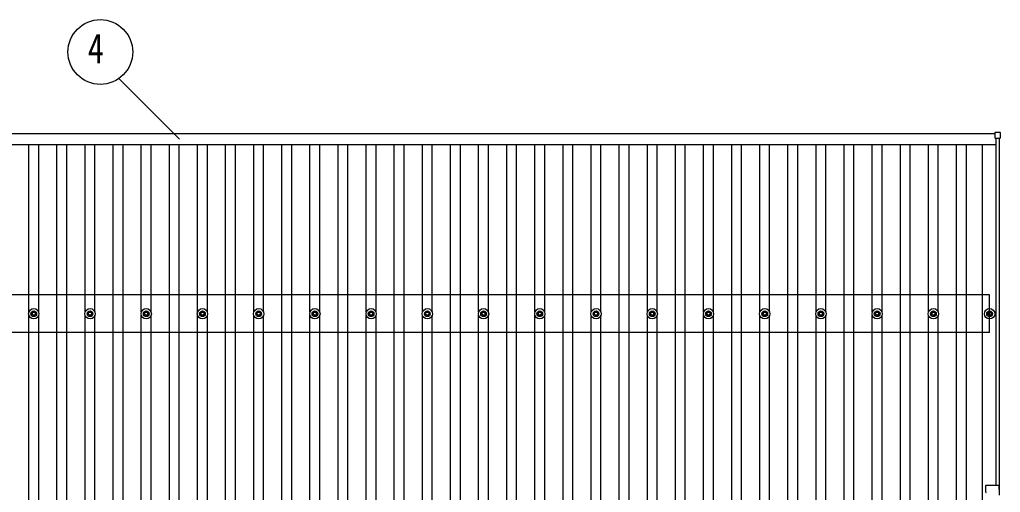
# Model space of a CAD drawing. Units: millimetres, scale not verified. Extents: x -16820 to 16820, y -11880 to 11880.
# Drawn here: x -11146 to -7658, y 7972 to 9654 of the extents above; entities that cross this region are included whole.
import ezdxf
from ezdxf.enums import TextEntityAlignment as Align

# ---------------------------------------------------------------- set-up
doc = ezdxf.new("R2010")
doc.units = ezdxf.units.MM
doc.header["$LTSCALE"] = 50
for name, color, linetype in [('0-5_YKK_13', 4, 'Continuous'), ('0-6_YKK_A1', 4, 'Continuous'), ('0-7_YKK_D', 6, 'Continuous')]:
    doc.layers.add(name, color=color, linetype=linetype)
doc.styles.add('ＭＳ ゴシック', font='')
doc.styles.get('ＭＳ ゴシック').set_extended_font_data('MS Gothic')

msp = doc.modelspace()

# ---------------------------------------------------------------- linework, layer by layer
at = {"layer": '0-5_YKK_13'}
for p, q in [((-7677.62, 9251.63), (-7677.62, 9233.63)), ((-7658.62, 9252.63), (-7676.62, 9252.63)), ((-7657.62, 9233.63), (-7657.62, 9251.63)), ((-7676.62, 9232.63), (-7658.62, 9232.63)), ((-11097.67, 8617.69), (-11097.67, 8613.28)), ((-11094.17, 8617.69), (-11094.17, 8613.28)), ((-10897.67, 8617.69), (-10897.67, 8613.28)), ((-10894.17, 8617.69), (-10894.17, 8613.28)), ((-10697.67, 8617.69), (-10697.67, 8613.28)), ((-10694.17, 8617.69), (-10694.17, 8613.28)), ((-10497.67, 8617.69), (-10497.67, 8613.28)), ((-10494.17, 8617.69), (-10494.17, 8613.28)), ((-10297.67, 8617.69), (-10297.67, 8613.28)), ((-10294.17, 8617.69), (-10294.17, 8613.28)), ((-10097.67, 8617.69), (-10097.67, 8613.28)), ((-10094.17, 8617.69), (-10094.17, 8613.28)), ((-9897.67, 8617.69), (-9897.67, 8613.28)), ((-9894.17, 8617.69), (-9894.17, 8613.28)), ((-9697.67, 8617.69), (-9697.67, 8613.28)), ((-9694.17, 8617.69), (-9694.17, 8613.28)), ((-9497.67, 8617.69), (-9497.67, 8613.28)), ((-9494.17, 8617.69), (-9494.17, 8613.28)), ((-9297.67, 8617.69), (-9297.67, 8613.28)), ((-9294.17, 8617.69), (-9294.17, 8613.28)), ((-9097.67, 8617.69), (-9097.67, 8613.28)), ((-9094.17, 8617.69), (-9094.17, 8613.28)), ((-8897.67, 8617.69), (-8897.67, 8613.28)), ((-8894.17, 8617.69), (-8894.17, 8613.28)), ((-8697.67, 8617.69), (-8697.67, 8613.28)), ((-8694.17, 8617.69), (-8694.17, 8613.28)), ((-8497.67, 8617.69), (-8497.67, 8613.28)), ((-8494.17, 8617.69), (-8494.17, 8613.28)), ((-8297.67, 8617.69), (-8297.67, 8613.28)), ((-8294.17, 8617.69), (-8294.17, 8613.28)), ((-8097.67, 8617.69), (-8097.67, 8613.28)), ((-8094.17, 8617.69), (-8094.17, 8613.28)), ((-7897.67, 8617.69), (-7897.67, 8613.28)), ((-7894.17, 8617.69), (-7894.17, 8613.28)), ((-7697.67, 8617.69), (-7697.67, 8613.28)), ((-7694.17, 8617.69), (-7694.17, 8613.28)), ((-11105.92, 8609.45), (-11101.51, 8609.45)), ((-11105.92, 8605.95), (-11101.51, 8605.95)), ((-11097.67, 8602.11), (-11097.67, 8597.7)), ((-11094.17, 8602.11), (-11094.17, 8597.7)), ((-11090.34, 8609.45), (-11085.93, 8609.45)), ((-11090.34, 8605.95), (-11085.93, 8605.95)), ((-10905.92, 8609.45), (-10901.51, 8609.45)), ((-10905.92, 8605.95), (-10901.51, 8605.95)), ((-10897.67, 8602.11), (-10897.67, 8597.7)), ((-10894.17, 8602.11), (-10894.17, 8597.7)), ((-10890.34, 8609.45), (-10885.93, 8609.45)), ((-10890.34, 8605.95), (-10885.93, 8605.95)), ((-10705.92, 8609.45), (-10701.51, 8609.45)), ((-10705.92, 8605.95), (-10701.51, 8605.95)), ((-10697.67, 8602.11), (-10697.67, 8597.7)), ((-10694.17, 8602.11), (-10694.17, 8597.7)), ((-10690.34, 8609.45), (-10685.93, 8609.45)), ((-10690.34, 8605.95), (-10685.93, 8605.95)), ((-10505.92, 8609.45), (-10501.51, 8609.45)), ((-10505.92, 8605.95), (-10501.51, 8605.95)), ((-10497.67, 8602.11), (-10497.67, 8597.7)), ((-10494.17, 8602.11), (-10494.17, 8597.7)), ((-10490.34, 8609.45), (-10485.93, 8609.45)), ((-10490.34, 8605.95), (-10485.93, 8605.95)), ((-10305.92, 8609.45), (-10301.51, 8609.45)), ((-10305.92, 8605.95), (-10301.51, 8605.95)), ((-10297.67, 8602.11), (-10297.67, 8597.7)), ((-10294.17, 8602.11), (-10294.17, 8597.7)), ((-10290.34, 8609.45), (-10285.93, 8609.45)), ((-10290.34, 8605.95), (-10285.93, 8605.95)), ((-10105.92, 8609.45), (-10101.51, 8609.45)), ((-10105.92, 8605.95), (-10101.51, 8605.95)), ((-10097.67, 8602.11), (-10097.67, 8597.7)), ((-10094.17, 8602.11), (-10094.17, 8597.7)), ((-10090.34, 8609.45), (-10085.93, 8609.45)), ((-10090.34, 8605.95), (-10085.93, 8605.95)), ((-9905.92, 8609.45), (-9901.51, 8609.45)), ((-9905.92, 8605.95), (-9901.51, 8605.95)), ((-9897.67, 8602.11), (-9897.67, 8597.7)), ((-9894.17, 8602.11), (-9894.17, 8597.7)), ((-9890.34, 8609.45), (-9885.93, 8609.45)), ((-9890.34, 8605.95), (-9885.93, 8605.95)), ((-9705.92, 8609.45), (-9701.51, 8609.45)), ((-9705.92, 8605.95), (-9701.51, 8605.95)), ((-9697.67, 8602.11), (-9697.67, 8597.7)), ((-9694.17, 8602.11), (-9694.17, 8597.7)), ((-9690.34, 8609.45), (-9685.93, 8609.45)), ((-9690.34, 8605.95), (-9685.93, 8605.95)), ((-9505.92, 8609.45), (-9501.51, 8609.45)), ((-9505.92, 8605.95), (-9501.51, 8605.95)), ((-9497.67, 8602.11), (-9497.67, 8597.7)), ((-9494.17, 8602.11), (-9494.17, 8597.7)), ((-9490.34, 8609.45), (-9485.93, 8609.45)), ((-9490.34, 8605.95), (-9485.93, 8605.95)), ((-9305.92, 8609.45), (-9301.51, 8609.45)), ((-9305.92, 8605.95), (-9301.51, 8605.95)), ((-9297.67, 8602.11), (-9297.67, 8597.7)), ((-9294.17, 8602.11), (-9294.17, 8597.7)), ((-9290.34, 8609.45), (-9285.93, 8609.45)), ((-9290.34, 8605.95), (-9285.93, 8605.95)), ((-9105.92, 8609.45), (-9101.51, 8609.45)), ((-9105.92, 8605.95), (-9101.51, 8605.95)), ((-9097.67, 8602.11), (-9097.67, 8597.7)), ((-9094.17, 8602.11), (-9094.17, 8597.7)), ((-9090.34, 8609.45), (-9085.93, 8609.45)), ((-9090.34, 8605.95), (-9085.93, 8605.95)), ((-8905.92, 8609.45), (-8901.51, 8609.45)), ((-8905.92, 8605.95), (-8901.51, 8605.95)), ((-8897.67, 8602.11), (-8897.67, 8597.7)), ((-8894.17, 8602.11), (-8894.17, 8597.7)), ((-8890.34, 8609.45), (-8885.93, 8609.45)), ((-8890.34, 8605.95), (-8885.93, 8605.95)), ((-8705.92, 8609.45), (-8701.51, 8609.45)), ((-8705.92, 8605.95), (-8701.51, 8605.95)), ((-8697.67, 8602.11), (-8697.67, 8597.7)), ((-8694.17, 8602.11), (-8694.17, 8597.7)), ((-8690.34, 8609.45), (-8685.93, 8609.45)), ((-8690.34, 8605.95), (-8685.93, 8605.95)), ((-8505.92, 8609.45), (-8501.51, 8609.45)), ((-8505.92, 8605.95), (-8501.51, 8605.95)), ((-8497.67, 8602.11), (-8497.67, 8597.7)), ((-8494.17, 8602.11), (-8494.17, 8597.7)), ((-8490.34, 8609.45), (-8485.93, 8609.45)), ((-8490.34, 8605.95), (-8485.93, 8605.95)), ((-8305.92, 8609.45), (-8301.51, 8609.45)), ((-8305.92, 8605.95), (-8301.51, 8605.95)), ((-8297.67, 8602.11), (-8297.67, 8597.7)), ((-8294.17, 8602.11), (-8294.17, 8597.7)), ((-8290.34, 8609.45), (-8285.93, 8609.45)), ((-8290.34, 8605.95), (-8285.93, 8605.95)), ((-8105.92, 8609.45), (-8101.51, 8609.45)), ((-8105.92, 8605.95), (-8101.51, 8605.95)), ((-8097.67, 8602.11), (-8097.67, 8597.7)), ((-8094.17, 8602.11), (-8094.17, 8597.7)), ((-8090.34, 8609.45), (-8085.93, 8609.45)), ((-8090.34, 8605.95), (-8085.93, 8605.95)), ((-7905.92, 8609.45), (-7901.51, 8609.45)), ((-7905.92, 8605.95), (-7901.51, 8605.95)), ((-7897.67, 8602.11), (-7897.67, 8597.7)), ((-7894.17, 8602.11), (-7894.17, 8597.7)), ((-7890.34, 8609.45), (-7885.93, 8609.45)), ((-7890.34, 8605.95), (-7885.93, 8605.95)), ((-7705.92, 8609.45), (-7701.51, 8609.45)), ((-7705.92, 8605.95), (-7701.51, 8605.95)), ((-7697.67, 8602.11), (-7697.67, 8597.7)), ((-7694.17, 8602.11), (-7694.17, 8597.7)), ((-7690.34, 8609.45), (-7685.93, 8609.45)), ((-7690.34, 8605.95), (-7685.93, 8605.95)), ((-7708.92, 7972.82), (-7708.92, 7996.42)), ((-7707.92, 7997.42), (-7685.32, 7997.42)), ((-7684.52, 7997.42), (-7662.92, 7997.42)), ((-7661.92, 7982.42), (-7661.92, 7996.42)), ((-7661.92, 7982.42), (-7660.42, 7982.42)), ((-7660.42, 7962.42), (-7660.42, 7982.42))]:
    msp.add_line(p, q, dxfattribs=at)
for centre, radius in [((-11095.92, 8607.7), 18.25), ((-11095.92, 8607.7), 10.15), ((-10895.92, 8607.7), 18.25), ((-10895.92, 8607.7), 10.15), ((-10695.92, 8607.7), 18.25), ((-10695.92, 8607.7), 10.15), ((-10495.92, 8607.7), 18.25), ((-10495.92, 8607.7), 10.15), ((-10295.92, 8607.7), 18.25), ((-10295.92, 8607.7), 10.15), ((-10095.92, 8607.7), 18.25), ((-10095.92, 8607.7), 10.15), ((-9895.92, 8607.7), 18.25), ((-9895.92, 8607.7), 10.15), ((-9695.92, 8607.7), 18.25), ((-9695.92, 8607.7), 10.15), ((-9495.92, 8607.7), 18.25), ((-9495.92, 8607.7), 10.15), ((-9295.92, 8607.7), 18.25), ((-9295.92, 8607.7), 10.15), ((-9095.92, 8607.7), 18.25), ((-9095.92, 8607.7), 10.15), ((-8895.92, 8607.7), 18.25), ((-8895.92, 8607.7), 10.15), ((-8695.92, 8607.7), 18.25), ((-8695.92, 8607.7), 10.15), ((-8495.92, 8607.7), 18.25), ((-8495.92, 8607.7), 10.15), ((-8295.92, 8607.7), 18.25), ((-8295.92, 8607.7), 10.15), ((-8095.92, 8607.7), 18.25), ((-8095.92, 8607.7), 10.15), ((-7895.92, 8607.7), 18.25), ((-7895.92, 8607.7), 10.15), ((-7695.92, 8607.7), 18.25), ((-7695.92, 8607.7), 10.15), ((-11095.92, 8607.7), 5.85), ((-11095.92, 8607.7), 5.25), ((-10895.92, 8607.7), 5.85), ((-10895.92, 8607.7), 5.25), ((-10695.92, 8607.7), 5.85), ((-10695.92, 8607.7), 5.25), ((-10495.92, 8607.7), 5.85), ((-10495.92, 8607.7), 5.25), ((-10295.92, 8607.7), 5.85), ((-10295.92, 8607.7), 5.25), ((-10095.92, 8607.7), 5.85), ((-10095.92, 8607.7), 5.25), ((-9895.92, 8607.7), 5.85), ((-9895.92, 8607.7), 5.25), ((-9695.92, 8607.7), 5.85), ((-9695.92, 8607.7), 5.25), ((-9495.92, 8607.7), 5.85), ((-9495.92, 8607.7), 5.25), ((-9295.92, 8607.7), 5.85), ((-9295.92, 8607.7), 5.25), ((-9095.92, 8607.7), 5.85), ((-9095.92, 8607.7), 5.25), ((-8895.92, 8607.7), 5.85), ((-8895.92, 8607.7), 5.25), ((-8695.92, 8607.7), 5.85), ((-8695.92, 8607.7), 5.25), ((-8495.92, 8607.7), 5.85), ((-8495.92, 8607.7), 5.25), ((-8295.92, 8607.7), 5.85), ((-8295.92, 8607.7), 5.25), ((-8095.92, 8607.7), 5.85), ((-8095.92, 8607.7), 5.25), ((-7895.92, 8607.7), 5.85), ((-7895.92, 8607.7), 5.25), ((-7695.92, 8607.7), 5.85), ((-7695.92, 8607.7), 5.25)]:
    msp.add_circle(centre, radius, dxfattribs=at)
for centre, radius, start, end in [((-7676.62, 9251.63), 1, 90, 180), ((-7658.62, 9251.63), 1, 0, 90), ((-7676.62, 9233.63), 1, 180, 270), ((-7658.62, 9233.63), 1, 270, 0), ((-7707.92, 7996.42), 1, 90, 180), ((-7684.92, 7997.72), 0.5, 216.8699, 323.1301), ((-7662.92, 7996.42), 1, 0, 90), ((-7709.22, 7972.42), 0.5, 306.8699, 53.1301)]:
    msp.add_arc(centre, radius, start, end, dxfattribs=at)
at = {"layer": '0-6_YKK_A1'}
for p, q in [((-13114.22, 9249.33), (-7677.62, 9249.33)), ((-7677.62, 9247.28), (-13114.22, 9247.28)), ((-7672.92, 7997.42), (-7672.92, 9232.63)), ((-7660.92, 7982.42), (-7660.92, 9232.63)), ((-13118.92, 9209.27), (-7672.92, 9209.27)), ((-11113.42, 8612.88), (-11113.42, 9209.27)), ((-11078.42, 8612.87), (-11078.42, 9209.27)), ((-11013.42, 2605.88), (-11013.42, 9209.27)), ((-10978.42, 2605.88), (-10978.42, 9209.27)), ((-10913.42, 8612.88), (-10913.42, 9209.27)), ((-10878.42, 8612.87), (-10878.42, 9209.27)), ((-10813.42, 2605.88), (-10813.42, 9209.27)), ((-10778.42, 2605.88), (-10778.42, 9209.27)), ((-10713.42, 8612.88), (-10713.42, 9209.27)), ((-10678.42, 8612.87), (-10678.42, 9209.27)), ((-10613.42, 2605.88), (-10613.42, 9209.27)), ((-10578.42, 2605.88), (-10578.42, 9209.27)), ((-10513.42, 8612.88), (-10513.42, 9209.27)), ((-10478.42, 8612.87), (-10478.42, 9209.27)), ((-10413.42, 2605.88), (-10413.42, 9209.27)), ((-10378.42, 2605.88), (-10378.42, 9209.27)), ((-10313.42, 8612.88), (-10313.42, 9209.27)), ((-10278.42, 8612.87), (-10278.42, 9209.27)), ((-10213.42, 2605.88), (-10213.42, 9209.27)), ((-10178.42, 2605.88), (-10178.42, 9209.27)), ((-10113.42, 8612.88), (-10113.42, 9209.27)), ((-10078.42, 8612.87), (-10078.42, 9209.27)), ((-10013.42, 2605.88), (-10013.42, 9209.27)), ((-9978.42, 2605.88), (-9978.42, 9209.27)), ((-9913.42, 8612.88), (-9913.42, 9209.27)), ((-9878.42, 8612.87), (-9878.42, 9209.27)), ((-9813.42, 2605.88), (-9813.42, 9209.27)), ((-9778.42, 2605.88), (-9778.42, 9209.27)), ((-9713.42, 8612.88), (-9713.42, 9209.27)), ((-9678.42, 8612.87), (-9678.42, 9209.27)), ((-9613.42, 2605.88), (-9613.42, 9209.27)), ((-9578.42, 2605.88), (-9578.42, 9209.27)), ((-9513.42, 8612.88), (-9513.42, 9209.27)), ((-9478.42, 8612.87), (-9478.42, 9209.27)), ((-9413.42, 2605.88), (-9413.42, 9209.27)), ((-9378.42, 2605.88), (-9378.42, 9209.27)), ((-9313.42, 8612.88), (-9313.42, 9209.27)), ((-9278.42, 8612.87), (-9278.42, 9209.27)), ((-9213.42, 2605.88), (-9213.42, 9209.27)), ((-9178.42, 2605.88), (-9178.42, 9209.27)), ((-9113.42, 8612.88), (-9113.42, 9209.27)), ((-9078.42, 8612.87), (-9078.42, 9209.27)), ((-9013.42, 2605.88), (-9013.42, 9209.27)), ((-8978.42, 2605.88), (-8978.42, 9209.27)), ((-8913.42, 8612.88), (-8913.42, 9209.27)), ((-8878.42, 8612.87), (-8878.42, 9209.27)), ((-8813.42, 2605.88), (-8813.42, 9209.27)), ((-8778.42, 2605.88), (-8778.42, 9209.27)), ((-8713.42, 8612.88), (-8713.42, 9209.27)), ((-8678.42, 8612.87), (-8678.42, 9209.27)), ((-8613.42, 2605.88), (-8613.42, 9209.27)), ((-8578.42, 2605.88), (-8578.42, 9209.27)), ((-8513.42, 8612.88), (-8513.42, 9209.27)), ((-8478.42, 8612.87), (-8478.42, 9209.27)), ((-8413.42, 2605.88), (-8413.42, 9209.27)), ((-8378.42, 2605.88), (-8378.42, 9209.27)), ((-8313.42, 8612.88), (-8313.42, 9209.27)), ((-8278.42, 8612.87), (-8278.42, 9209.27)), ((-8213.42, 2605.88), (-8213.42, 9209.27)), ((-8178.42, 2605.88), (-8178.42, 9209.27)), ((-8113.42, 8612.88), (-8113.42, 9209.27)), ((-8078.42, 8612.87), (-8078.42, 9209.27)), ((-8013.42, 2605.88), (-8013.42, 9209.27)), ((-7978.42, 2605.88), (-7978.42, 9209.27)), ((-7913.42, 8612.88), (-7913.42, 9209.27)), ((-7878.42, 8612.87), (-7878.42, 9209.27)), ((-7813.42, 2605.88), (-7813.42, 9209.27)), ((-7778.42, 2605.88), (-7778.42, 9209.27)), ((-7720.92, 2605.88), (-7720.92, 9209.27)), ((-7695.92, 8674.7), (-13095.92, 8674.7)), ((-7695.92, 8540.7), (-7695.92, 8674.7)), ((-11113.42, 6812.88), (-11113.42, 8602.51)), ((-11078.42, 6812.87), (-11078.42, 8602.53)), ((-10913.42, 6812.88), (-10913.42, 8602.51)), ((-10878.42, 6812.87), (-10878.42, 8602.53)), ((-10713.42, 6812.88), (-10713.42, 8602.51)), ((-10678.42, 6812.87), (-10678.42, 8602.53)), ((-10513.42, 6812.88), (-10513.42, 8602.51)), ((-10478.42, 6812.87), (-10478.42, 8602.53)), ((-10313.42, 6812.88), (-10313.42, 8602.51)), ((-10278.42, 6812.87), (-10278.42, 8602.53)), ((-10113.42, 6812.88), (-10113.42, 8602.51)), ((-10078.42, 6812.87), (-10078.42, 8602.53)), ((-9913.42, 6812.88), (-9913.42, 8602.51)), ((-9878.42, 6812.87), (-9878.42, 8602.53)), ((-9713.42, 6812.88), (-9713.42, 8602.51)), ((-9678.42, 6812.87), (-9678.42, 8602.53)), ((-9513.42, 6812.88), (-9513.42, 8602.51)), ((-9478.42, 6812.87), (-9478.42, 8602.53)), ((-9313.42, 6812.88), (-9313.42, 8602.51)), ((-9278.42, 6812.87), (-9278.42, 8602.53)), ((-9113.42, 6812.88), (-9113.42, 8602.51)), ((-9078.42, 6812.87), (-9078.42, 8602.53)), ((-8913.42, 6812.88), (-8913.42, 8602.51)), ((-8878.42, 6812.87), (-8878.42, 8602.53)), ((-8713.42, 6812.88), (-8713.42, 8602.51)), ((-8678.42, 6812.87), (-8678.42, 8602.53)), ((-8513.42, 6812.88), (-8513.42, 8602.51)), ((-8478.42, 6812.87), (-8478.42, 8602.53)), ((-8313.42, 6812.88), (-8313.42, 8602.51)), ((-8278.42, 6812.87), (-8278.42, 8602.53)), ((-8113.42, 6812.88), (-8113.42, 8602.51)), ((-8078.42, 6812.87), (-8078.42, 8602.53)), ((-7913.42, 6812.88), (-7913.42, 8602.51)), ((-7878.42, 6812.87), (-7878.42, 8602.53)), ((-7695.92, 8540.7), (-13095.92, 8540.7))]:
    msp.add_line(p, q, dxfattribs=at)
at = {"layer": '0-7_YKK_D'}
msp.add_line((-10577.19, 9229.07), (-10792.79, 9444.66), dxfattribs=at)
msp.add_circle((-10859.2, 9538.79), 115.2, dxfattribs=at)

# ---------------------------------------------------------------- texts
at = {"layer": '0-7_YKK_D', "style": 'ＭＳ ゴシック', "width": 0.8}
msp.add_text('4', height=105.6, dxfattribs=at).set_placement((-10904.08, 9466.79), align=Align.BOTTOM_LEFT)

doc.saveas('drawing.dxf')
